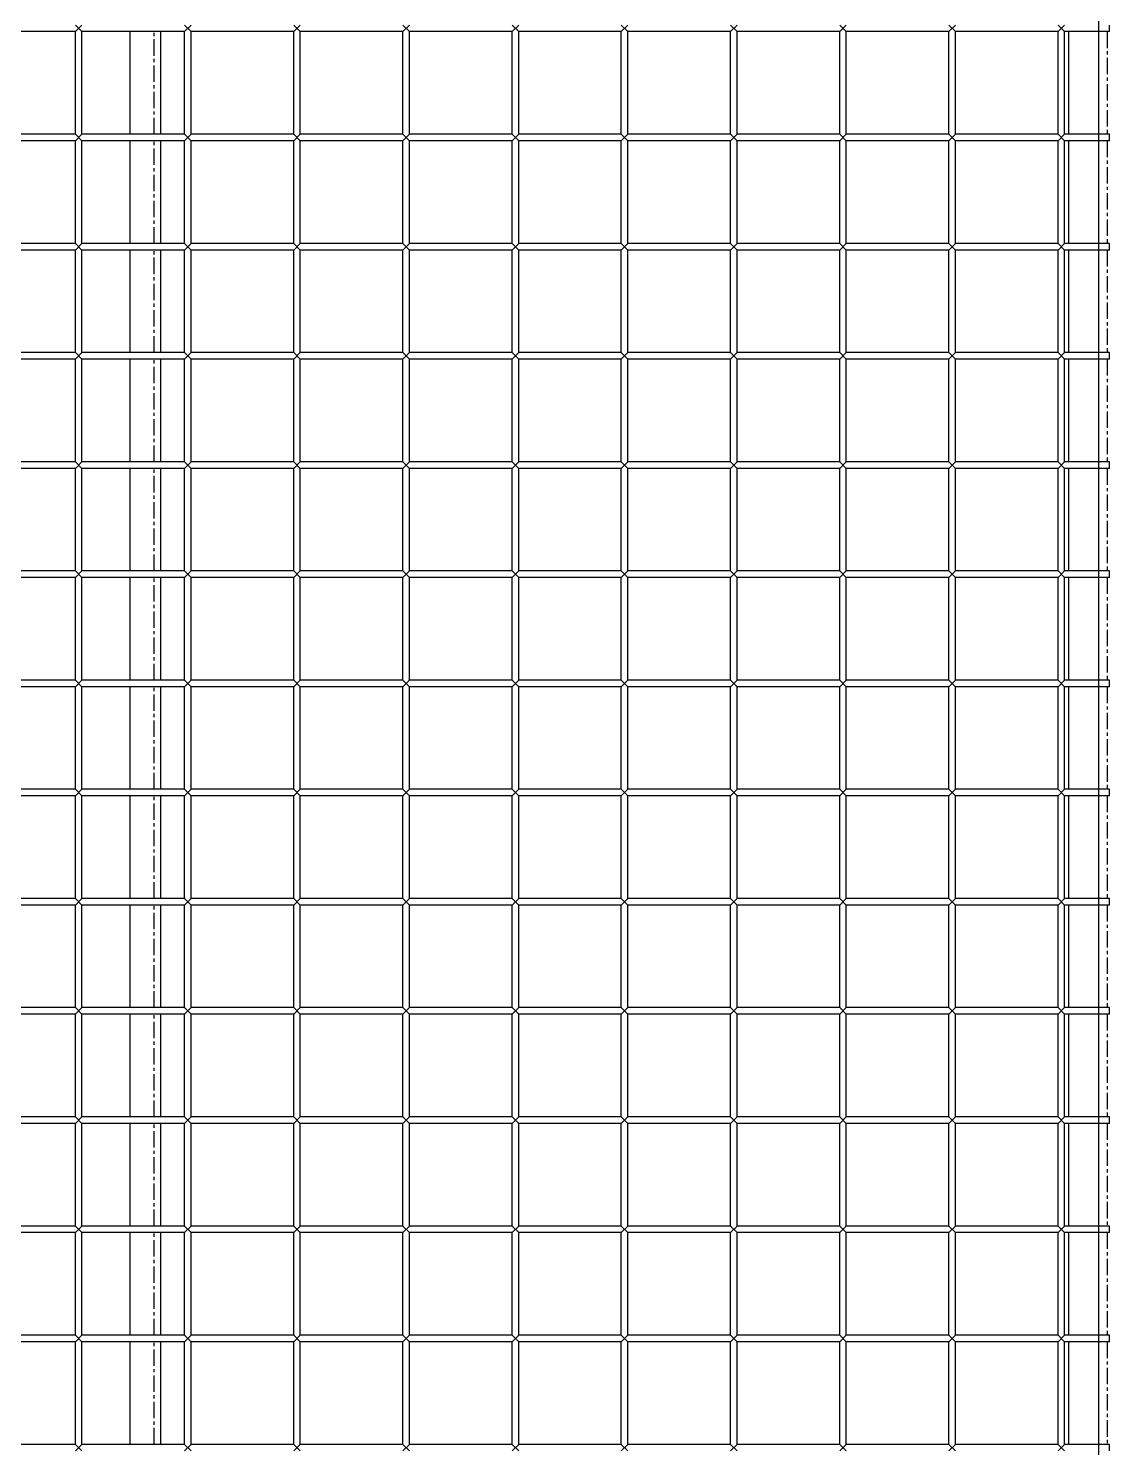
# Model space of a CAD drawing. Header units: millimetres. Extents: x -198529 to 244266, y -64 to 158464.
# Drawn here: x -144076 to -143580, y 95157 to 95807 of the extents above; entities that cross this region are included whole.
import ezdxf

# ---------------------------------------------------------------- set-up
doc = ezdxf.new("R2010")
doc.units = ezdxf.units.MM
doc.linetypes.add('CENTER', pattern=[12, 7.5, -1.5, 1.5, -1.5])
doc.layers.add('0-DCC', color=30, linetype='Continuous')
doc.layers.add('0-DCC-STRUC', color=180, linetype='Continuous')

# ---------------------------------------------------------------- blocks, each defined once
blk = doc.blocks.new('DCC2850x2600(左)')
at = {"color": 0, "linetype": 'Continuous'}
for p, q in [((50163.5, -73206.48), (50116.5, -73206.48)), ((50163.5, -73206.48), (50166.5, -73203.48)), ((50163.5, -73203.48), (50166.5, -73206.48)), ((50163.5, -73253.48), (50163.5, -73206.48)), ((50213.5, -73206.48), (50166.5, -73206.48)), ((50166.5, -73253.48), (50166.5, -73206.48)), ((50188.5, -73253.48), (50188.5, -73206.48)), ((50202.5, -73206.48), (50202.5, -73253.48)), ((50213.5, -73206.48), (50216.5, -73203.48)), ((50213.5, -73203.48), (50216.5, -73206.48)), ((50213.5, -73253.48), (50213.5, -73206.48)), ((50263.5, -73206.48), (50216.5, -73206.48)), ((50216.5, -73253.48), (50216.5, -73206.48)), ((50263.5, -73206.48), (50266.5, -73203.48)), ((50263.5, -73203.48), (50266.5, -73206.48)), ((50263.5, -73253.48), (50263.5, -73206.48)), ((50313.5, -73206.48), (50266.5, -73206.48)), ((50266.5, -73253.48), (50266.5, -73206.48)), ((50313.5, -73206.48), (50316.5, -73203.48)), ((50313.5, -73203.48), (50316.5, -73206.48)), ((50313.5, -73253.48), (50313.5, -73206.48)), ((50363.5, -73206.48), (50316.5, -73206.48)), ((50316.5, -73253.48), (50316.5, -73206.48)), ((50363.5, -73206.48), (50366.5, -73203.48)), ((50363.5, -73203.48), (50366.5, -73206.48)), ((50363.5, -73253.48), (50363.5, -73206.48)), ((50413.5, -73206.48), (50366.5, -73206.48)), ((50366.5, -73253.48), (50366.5, -73206.48)), ((50413.5, -73206.48), (50416.5, -73203.48)), ((50413.5, -73203.48), (50416.5, -73206.48)), ((50413.5, -73253.48), (50413.5, -73206.48)), ((50463.5, -73206.48), (50416.5, -73206.48)), ((50416.5, -73253.48), (50416.5, -73206.48)), ((50463.5, -73206.48), (50466.5, -73203.48)), ((50463.5, -73203.48), (50466.5, -73206.48)), ((50463.5, -73253.48), (50463.5, -73206.48)), ((50513.5, -73206.48), (50466.5, -73206.48)), ((50466.5, -73253.48), (50466.5, -73206.48)), ((50513.5, -73206.48), (50516.5, -73203.48)), ((50513.5, -73203.48), (50516.5, -73206.48)), ((50513.5, -73253.48), (50513.5, -73206.48)), ((50563.5, -73206.48), (50516.5, -73206.48)), ((50516.5, -73253.48), (50516.5, -73206.48)), ((50563.5, -73206.48), (50566.5, -73203.48)), ((50563.5, -73203.48), (50566.5, -73206.48)), ((50563.5, -73253.48), (50563.5, -73206.48)), ((50566.5, -73253.48), (50566.5, -73206.48)), ((50613.5, -73206.48), (50566.5, -73206.48)), ((50613.5, -73206.48), (50616.5, -73203.48)), ((50613.5, -73203.48), (50616.5, -73206.48)), ((50613.5, -73253.48), (50613.5, -73206.48)), ((50637, -73206.48), (50616.5, -73206.48)), ((50616.5, -73253.48), (50616.5, -73206.48)), ((50618.5, -73253.48), (50618.5, -73206.48)), ((50637, -73206.48), (50637, -73203.48)), ((50163.5, -73253.48), (50116.5, -73253.48)), ((50163.5, -73256.48), (50166.5, -73253.48)), ((50163.5, -73253.48), (50166.5, -73256.48)), ((50213.5, -73253.48), (50166.5, -73253.48)), ((50213.5, -73256.48), (50216.5, -73253.48)), ((50213.5, -73253.48), (50216.5, -73256.48)), ((50263.5, -73253.48), (50216.5, -73253.48)), ((50263.5, -73256.48), (50266.5, -73253.48)), ((50263.5, -73253.48), (50266.5, -73256.48)), ((50313.5, -73253.48), (50266.5, -73253.48)), ((50313.5, -73256.48), (50316.5, -73253.48)), ((50313.5, -73253.48), (50316.5, -73256.48)), ((50363.5, -73253.48), (50316.5, -73253.48)), ((50363.5, -73256.48), (50366.5, -73253.48)), ((50363.5, -73253.48), (50366.5, -73256.48)), ((50413.5, -73253.48), (50366.5, -73253.48)), ((50413.5, -73256.48), (50416.5, -73253.48)), ((50413.5, -73253.48), (50416.5, -73256.48)), ((50463.5, -73253.48), (50416.5, -73253.48)), ((50463.5, -73256.48), (50466.5, -73253.48)), ((50463.5, -73253.48), (50466.5, -73256.48)), ((50513.5, -73253.48), (50466.5, -73253.48)), ((50513.5, -73256.48), (50516.5, -73253.48)), ((50513.5, -73253.48), (50516.5, -73256.48)), ((50563.5, -73253.48), (50516.5, -73253.48)), ((50563.5, -73256.48), (50566.5, -73253.48)), ((50563.5, -73253.48), (50566.5, -73256.48)), ((50613.5, -73253.48), (50566.5, -73253.48)), ((50613.5, -73256.48), (50616.5, -73253.48)), ((50613.5, -73253.48), (50616.5, -73256.48)), ((50637, -73253.48), (50616.5, -73253.48)), ((50637, -73256.48), (50637, -73253.48)), ((50163.5, -73256.48), (50116.5, -73256.48)), ((50163.5, -73303.48), (50163.5, -73256.48)), ((50213.5, -73256.48), (50166.5, -73256.48)), ((50166.5, -73303.48), (50166.5, -73256.48)), ((50188.5, -73303.48), (50188.5, -73256.48)), ((50202.5, -73256.48), (50202.5, -73303.48)), ((50213.5, -73303.48), (50213.5, -73256.48)), ((50263.5, -73256.48), (50216.5, -73256.48)), ((50216.5, -73303.48), (50216.5, -73256.48)), ((50263.5, -73303.48), (50263.5, -73256.48)), ((50313.5, -73256.48), (50266.5, -73256.48)), ((50266.5, -73303.48), (50266.5, -73256.48)), ((50313.5, -73303.48), (50313.5, -73256.48)), ((50363.5, -73256.48), (50316.5, -73256.48)), ((50316.5, -73303.48), (50316.5, -73256.48)), ((50363.5, -73303.48), (50363.5, -73256.48)), ((50413.5, -73256.48), (50366.5, -73256.48)), ((50366.5, -73303.48), (50366.5, -73256.48)), ((50413.5, -73303.48), (50413.5, -73256.48)), ((50463.5, -73256.48), (50416.5, -73256.48)), ((50416.5, -73303.48), (50416.5, -73256.48)), ((50463.5, -73303.48), (50463.5, -73256.48)), ((50513.5, -73256.48), (50466.5, -73256.48)), ((50466.5, -73303.48), (50466.5, -73256.48)), ((50513.5, -73303.48), (50513.5, -73256.48)), ((50563.5, -73256.48), (50516.5, -73256.48)), ((50516.5, -73303.48), (50516.5, -73256.48)), ((50563.5, -73303.48), (50563.5, -73256.48)), ((50566.5, -73303.48), (50566.5, -73256.48)), ((50613.5, -73256.48), (50566.5, -73256.48)), ((50613.5, -73303.48), (50613.5, -73256.48)), ((50637, -73256.48), (50616.5, -73256.48)), ((50616.5, -73303.48), (50616.5, -73256.48)), ((50618.5, -73303.48), (50618.5, -73256.48)), ((50163.5, -73303.48), (50116.5, -73303.48)), ((50163.5, -73306.48), (50116.5, -73306.48)), ((50163.5, -73306.48), (50166.5, -73303.48)), ((50163.5, -73303.48), (50166.5, -73306.48)), ((50163.5, -73353.48), (50163.5, -73306.48)), ((50213.5, -73303.48), (50166.5, -73303.48)), ((50213.5, -73306.48), (50166.5, -73306.48)), ((50166.5, -73353.48), (50166.5, -73306.48)), ((50188.5, -73353.48), (50188.5, -73306.48)), ((50202.5, -73306.48), (50202.5, -73353.48)), ((50213.5, -73306.48), (50216.5, -73303.48)), ((50213.5, -73303.48), (50216.5, -73306.48)), ((50213.5, -73353.48), (50213.5, -73306.48)), ((50263.5, -73303.48), (50216.5, -73303.48)), ((50263.5, -73306.48), (50216.5, -73306.48)), ((50216.5, -73353.48), (50216.5, -73306.48)), ((50263.5, -73306.48), (50266.5, -73303.48)), ((50263.5, -73303.48), (50266.5, -73306.48)), ((50263.5, -73353.48), (50263.5, -73306.48)), ((50313.5, -73303.48), (50266.5, -73303.48)), ((50313.5, -73306.48), (50266.5, -73306.48)), ((50266.5, -73353.48), (50266.5, -73306.48)), ((50313.5, -73306.48), (50316.5, -73303.48)), ((50313.5, -73303.48), (50316.5, -73306.48)), ((50313.5, -73353.48), (50313.5, -73306.48)), ((50363.5, -73303.48), (50316.5, -73303.48)), ((50363.5, -73306.48), (50316.5, -73306.48)), ((50316.5, -73353.48), (50316.5, -73306.48)), ((50363.5, -73306.48), (50366.5, -73303.48)), ((50363.5, -73303.48), (50366.5, -73306.48)), ((50363.5, -73353.48), (50363.5, -73306.48)), ((50413.5, -73303.48), (50366.5, -73303.48)), ((50413.5, -73306.48), (50366.5, -73306.48)), ((50366.5, -73353.48), (50366.5, -73306.48)), ((50413.5, -73306.48), (50416.5, -73303.48)), ((50413.5, -73303.48), (50416.5, -73306.48)), ((50413.5, -73353.48), (50413.5, -73306.48)), ((50463.5, -73303.48), (50416.5, -73303.48)), ((50463.5, -73306.48), (50416.5, -73306.48)), ((50416.5, -73353.48), (50416.5, -73306.48)), ((50463.5, -73306.48), (50466.5, -73303.48)), ((50463.5, -73303.48), (50466.5, -73306.48)), ((50463.5, -73353.48), (50463.5, -73306.48)), ((50513.5, -73303.48), (50466.5, -73303.48)), ((50513.5, -73306.48), (50466.5, -73306.48)), ((50466.5, -73353.48), (50466.5, -73306.48)), ((50513.5, -73306.48), (50516.5, -73303.48)), ((50513.5, -73303.48), (50516.5, -73306.48)), ((50513.5, -73353.48), (50513.5, -73306.48)), ((50563.5, -73303.48), (50516.5, -73303.48)), ((50563.5, -73306.48), (50516.5, -73306.48)), ((50516.5, -73353.48), (50516.5, -73306.48)), ((50563.5, -73306.48), (50566.5, -73303.48)), ((50563.5, -73303.48), (50566.5, -73306.48)), ((50563.5, -73353.48), (50563.5, -73306.48)), ((50613.5, -73303.48), (50566.5, -73303.48)), ((50566.5, -73353.48), (50566.5, -73306.48)), ((50613.5, -73306.48), (50566.5, -73306.48)), ((50613.5, -73306.48), (50616.5, -73303.48)), ((50613.5, -73303.48), (50616.5, -73306.48)), ((50613.5, -73353.48), (50613.5, -73306.48)), ((50637, -73303.48), (50616.5, -73303.48)), ((50637, -73306.48), (50616.5, -73306.48)), ((50616.5, -73353.48), (50616.5, -73306.48)), ((50618.5, -73353.48), (50618.5, -73306.48)), ((50637, -73306.48), (50637, -73303.48)), ((50163.5, -73353.48), (50116.5, -73353.48)), ((50163.5, -73356.48), (50116.5, -73356.48)), ((50163.5, -73356.48), (50166.5, -73353.48)), ((50163.5, -73353.48), (50166.5, -73356.48)), ((50163.5, -73403.48), (50163.5, -73356.48)), ((50213.5, -73353.48), (50166.5, -73353.48)), ((50213.5, -73356.48), (50166.5, -73356.48)), ((50166.5, -73403.48), (50166.5, -73356.48)), ((50188.5, -73403.48), (50188.5, -73356.48)), ((50202.5, -73356.48), (50202.5, -73403.48)), ((50213.5, -73353.48), (50216.5, -73356.48)), ((50213.5, -73356.48), (50216.5, -73353.48)), ((50213.5, -73403.48), (50213.5, -73356.48)), ((50263.5, -73353.48), (50216.5, -73353.48)), ((50263.5, -73356.48), (50216.5, -73356.48)), ((50216.5, -73403.48), (50216.5, -73356.48)), ((50263.5, -73356.48), (50266.5, -73353.48)), ((50263.5, -73353.48), (50266.5, -73356.48)), ((50263.5, -73403.48), (50263.5, -73356.48)), ((50313.5, -73353.48), (50266.5, -73353.48)), ((50313.5, -73356.48), (50266.5, -73356.48)), ((50266.5, -73403.48), (50266.5, -73356.48)), ((50313.5, -73356.48), (50316.5, -73353.48)), ((50313.5, -73353.48), (50316.5, -73356.48)), ((50313.5, -73403.48), (50313.5, -73356.48)), ((50363.5, -73353.48), (50316.5, -73353.48)), ((50363.5, -73356.48), (50316.5, -73356.48)), ((50316.5, -73403.48), (50316.5, -73356.48)), ((50363.5, -73356.48), (50366.5, -73353.48)), ((50363.5, -73353.48), (50366.5, -73356.48)), ((50363.5, -73403.48), (50363.5, -73356.48)), ((50413.5, -73353.48), (50366.5, -73353.48)), ((50413.5, -73356.48), (50366.5, -73356.48)), ((50366.5, -73403.48), (50366.5, -73356.48)), ((50413.5, -73353.48), (50416.5, -73356.48)), ((50413.5, -73356.48), (50416.5, -73353.48)), ((50413.5, -73403.48), (50413.5, -73356.48)), ((50463.5, -73353.48), (50416.5, -73353.48)), ((50463.5, -73356.48), (50416.5, -73356.48)), ((50416.5, -73403.48), (50416.5, -73356.48)), ((50463.5, -73356.48), (50466.5, -73353.48)), ((50463.5, -73353.48), (50466.5, -73356.48)), ((50463.5, -73403.48), (50463.5, -73356.48)), ((50513.5, -73353.48), (50466.5, -73353.48)), ((50513.5, -73356.48), (50466.5, -73356.48)), ((50466.5, -73403.48), (50466.5, -73356.48)), ((50513.5, -73356.48), (50516.5, -73353.48)), ((50513.5, -73353.48), (50516.5, -73356.48)), ((50513.5, -73403.48), (50513.5, -73356.48)), ((50563.5, -73353.48), (50516.5, -73353.48)), ((50563.5, -73356.48), (50516.5, -73356.48)), ((50516.5, -73403.48), (50516.5, -73356.48)), ((50563.5, -73356.48), (50566.5, -73353.48)), ((50563.5, -73353.48), (50566.5, -73356.48)), ((50563.5, -73403.48), (50563.5, -73356.48)), ((50613.5, -73353.48), (50566.5, -73353.48)), ((50566.5, -73403.48), (50566.5, -73356.48)), ((50613.5, -73356.48), (50566.5, -73356.48)), ((50613.5, -73356.48), (50616.5, -73353.48)), ((50613.5, -73353.48), (50616.5, -73356.48)), ((50613.5, -73403.48), (50613.5, -73356.48)), ((50637, -73353.48), (50616.5, -73353.48)), ((50637, -73356.48), (50616.5, -73356.48)), ((50616.5, -73403.48), (50616.5, -73356.48)), ((50618.5, -73403.48), (50618.5, -73356.48)), ((50637, -73356.48), (50637, -73353.48)), ((50163.5, -73403.48), (50116.5, -73403.48)), ((50163.5, -73403.48), (50166.5, -73406.48)), ((50163.5, -73406.48), (50166.5, -73403.48)), ((50213.5, -73403.48), (50166.5, -73403.48)), ((50213.5, -73403.48), (50216.5, -73406.48)), ((50213.5, -73406.48), (50216.5, -73403.48)), ((50263.5, -73403.48), (50216.5, -73403.48)), ((50263.5, -73403.48), (50266.5, -73406.48)), ((50263.5, -73406.48), (50266.5, -73403.48)), ((50313.5, -73403.48), (50266.5, -73403.48)), ((50313.5, -73406.48), (50316.5, -73403.48)), ((50313.5, -73403.48), (50316.5, -73406.48)), ((50363.5, -73403.48), (50316.5, -73403.48)), ((50363.5, -73403.48), (50366.5, -73406.48)), ((50363.5, -73406.48), (50366.5, -73403.48)), ((50413.5, -73403.48), (50366.5, -73403.48)), ((50413.5, -73403.48), (50416.5, -73406.48)), ((50413.5, -73406.48), (50416.5, -73403.48)), ((50463.5, -73403.48), (50416.5, -73403.48)), ((50463.5, -73403.48), (50466.5, -73406.48)), ((50463.5, -73406.48), (50466.5, -73403.48)), ((50513.5, -73403.48), (50466.5, -73403.48)), ((50513.5, -73406.48), (50516.5, -73403.48)), ((50513.5, -73403.48), (50516.5, -73406.48)), ((50563.5, -73403.48), (50516.5, -73403.48)), ((50563.5, -73403.48), (50566.5, -73406.48)), ((50563.5, -73406.48), (50566.5, -73403.48)), ((50613.5, -73403.48), (50566.5, -73403.48)), ((50613.5, -73403.48), (50616.5, -73406.48)), ((50613.5, -73406.48), (50616.5, -73403.48)), ((50637, -73403.48), (50616.5, -73403.48)), ((50637, -73406.48), (50637, -73403.48)), ((50163.5, -73406.48), (50116.5, -73406.48)), ((50163.5, -73453.48), (50163.5, -73406.48)), ((50213.5, -73406.48), (50166.5, -73406.48)), ((50166.5, -73453.48), (50166.5, -73406.48)), ((50188.5, -73453.48), (50188.5, -73406.48)), ((50202.5, -73406.48), (50202.5, -73453.48)), ((50213.5, -73453.48), (50213.5, -73406.48)), ((50263.5, -73406.48), (50216.5, -73406.48)), ((50216.5, -73453.48), (50216.5, -73406.48)), ((50263.5, -73453.48), (50263.5, -73406.48)), ((50313.5, -73406.48), (50266.5, -73406.48)), ((50266.5, -73453.48), (50266.5, -73406.48)), ((50313.5, -73453.48), (50313.5, -73406.48)), ((50363.5, -73406.48), (50316.5, -73406.48)), ((50316.5, -73453.48), (50316.5, -73406.48)), ((50363.5, -73453.48), (50363.5, -73406.48)), ((50413.5, -73406.48), (50366.5, -73406.48)), ((50366.5, -73453.48), (50366.5, -73406.48)), ((50413.5, -73453.48), (50413.5, -73406.48)), ((50463.5, -73406.48), (50416.5, -73406.48)), ((50416.5, -73453.48), (50416.5, -73406.48)), ((50463.5, -73453.48), (50463.5, -73406.48)), ((50513.5, -73406.48), (50466.5, -73406.48)), ((50466.5, -73453.48), (50466.5, -73406.48)), ((50513.5, -73453.48), (50513.5, -73406.48)), ((50563.5, -73406.48), (50516.5, -73406.48)), ((50516.5, -73453.48), (50516.5, -73406.48)), ((50563.5, -73453.48), (50563.5, -73406.48)), ((50566.5, -73453.48), (50566.5, -73406.48)), ((50613.5, -73406.48), (50566.5, -73406.48)), ((50613.5, -73453.48), (50613.5, -73406.48)), ((50637, -73406.48), (50616.5, -73406.48)), ((50616.5, -73453.48), (50616.5, -73406.48)), ((50618.5, -73453.48), (50618.5, -73406.48)), ((50163.5, -73453.48), (50116.5, -73453.48)), ((50163.5, -73456.48), (50116.5, -73456.48)), ((50163.5, -73453.48), (50166.5, -73456.48)), ((50163.5, -73456.48), (50166.5, -73453.48)), ((50163.5, -73503.48), (50163.5, -73456.48)), ((50213.5, -73453.48), (50166.5, -73453.48)), ((50213.5, -73456.48), (50166.5, -73456.48)), ((50166.5, -73503.48), (50166.5, -73456.48)), ((50188.5, -73503.48), (50188.5, -73456.48)), ((50202.5, -73456.48), (50202.5, -73503.48)), ((50213.5, -73453.48), (50216.5, -73456.48)), ((50213.5, -73456.48), (50216.5, -73453.48)), ((50213.5, -73503.48), (50213.5, -73456.48)), ((50263.5, -73453.48), (50216.5, -73453.48)), ((50263.5, -73456.48), (50216.5, -73456.48)), ((50216.5, -73503.48), (50216.5, -73456.48)), ((50263.5, -73453.48), (50266.5, -73456.48)), ((50263.5, -73456.48), (50266.5, -73453.48)), ((50263.5, -73503.48), (50263.5, -73456.48)), ((50313.5, -73453.48), (50266.5, -73453.48)), ((50313.5, -73456.48), (50266.5, -73456.48)), ((50266.5, -73503.48), (50266.5, -73456.48)), ((50313.5, -73453.48), (50316.5, -73456.48)), ((50313.5, -73456.48), (50316.5, -73453.48)), ((50313.5, -73503.48), (50313.5, -73456.48)), ((50363.5, -73453.48), (50316.5, -73453.48)), ((50363.5, -73456.48), (50316.5, -73456.48)), ((50316.5, -73503.48), (50316.5, -73456.48)), ((50363.5, -73453.48), (50366.5, -73456.48)), ((50363.5, -73456.48), (50366.5, -73453.48)), ((50363.5, -73503.48), (50363.5, -73456.48)), ((50413.5, -73453.48), (50366.5, -73453.48)), ((50413.5, -73456.48), (50366.5, -73456.48)), ((50366.5, -73503.48), (50366.5, -73456.48)), ((50413.5, -73453.48), (50416.5, -73456.48)), ((50413.5, -73456.48), (50416.5, -73453.48)), ((50413.5, -73503.48), (50413.5, -73456.48)), ((50463.5, -73453.48), (50416.5, -73453.48)), ((50463.5, -73456.48), (50416.5, -73456.48)), ((50416.5, -73503.48), (50416.5, -73456.48)), ((50463.5, -73453.48), (50466.5, -73456.48)), ((50463.5, -73456.48), (50466.5, -73453.48)), ((50463.5, -73503.48), (50463.5, -73456.48)), ((50513.5, -73453.48), (50466.5, -73453.48)), ((50513.5, -73456.48), (50466.5, -73456.48)), ((50466.5, -73503.48), (50466.5, -73456.48)), ((50513.5, -73453.48), (50516.5, -73456.48)), ((50513.5, -73456.48), (50516.5, -73453.48)), ((50513.5, -73503.48), (50513.5, -73456.48)), ((50563.5, -73453.48), (50516.5, -73453.48)), ((50563.5, -73456.48), (50516.5, -73456.48)), ((50516.5, -73503.48), (50516.5, -73456.48)), ((50563.5, -73453.48), (50566.5, -73456.48)), ((50563.5, -73456.48), (50566.5, -73453.48)), ((50563.5, -73503.48), (50563.5, -73456.48)), ((50613.5, -73453.48), (50566.5, -73453.48)), ((50566.5, -73503.48), (50566.5, -73456.48)), ((50613.5, -73456.48), (50566.5, -73456.48)), ((50613.5, -73453.48), (50616.5, -73456.48)), ((50613.5, -73456.48), (50616.5, -73453.48)), ((50613.5, -73503.48), (50613.5, -73456.48)), ((50637, -73453.48), (50616.5, -73453.48)), ((50637, -73456.48), (50616.5, -73456.48)), ((50616.5, -73503.48), (50616.5, -73456.48)), ((50618.5, -73503.48), (50618.5, -73456.48)), ((50637, -73456.48), (50637, -73453.48)), ((50163.5, -73503.48), (50116.5, -73503.48)), ((50163.5, -73506.48), (50116.5, -73506.48)), ((50163.5, -73503.48), (50166.5, -73506.48)), ((50163.5, -73506.48), (50166.5, -73503.48)), ((50163.5, -73553.48), (50163.5, -73506.48)), ((50213.5, -73503.48), (50166.5, -73503.48)), ((50213.5, -73506.48), (50166.5, -73506.48)), ((50166.5, -73553.48), (50166.5, -73506.48)), ((50188.5, -73553.48), (50188.5, -73506.48)), ((50202.5, -73506.48), (50202.5, -73553.48)), ((50213.5, -73503.48), (50216.5, -73506.48)), ((50213.5, -73506.48), (50216.5, -73503.48)), ((50213.5, -73553.48), (50213.5, -73506.48)), ((50263.5, -73503.48), (50216.5, -73503.48)), ((50263.5, -73506.48), (50216.5, -73506.48)), ((50216.5, -73553.48), (50216.5, -73506.48)), ((50263.5, -73503.48), (50266.5, -73506.48)), ((50263.5, -73506.48), (50266.5, -73503.48)), ((50263.5, -73553.48), (50263.5, -73506.48)), ((50313.5, -73503.48), (50266.5, -73503.48)), ((50313.5, -73506.48), (50266.5, -73506.48)), ((50266.5, -73553.48), (50266.5, -73506.48)), ((50313.5, -73503.48), (50316.5, -73506.48)), ((50313.5, -73506.48), (50316.5, -73503.48)), ((50313.5, -73553.48), (50313.5, -73506.48)), ((50363.5, -73503.48), (50316.5, -73503.48)), ((50363.5, -73506.48), (50316.5, -73506.48)), ((50316.5, -73553.48), (50316.5, -73506.48)), ((50363.5, -73503.48), (50366.5, -73506.48)), ((50363.5, -73506.48), (50366.5, -73503.48)), ((50363.5, -73553.48), (50363.5, -73506.48)), ((50413.5, -73503.48), (50366.5, -73503.48)), ((50413.5, -73506.48), (50366.5, -73506.48)), ((50366.5, -73553.48), (50366.5, -73506.48)), ((50413.5, -73503.48), (50416.5, -73506.48)), ((50413.5, -73506.48), (50416.5, -73503.48)), ((50413.5, -73553.48), (50413.5, -73506.48)), ((50463.5, -73503.48), (50416.5, -73503.48)), ((50463.5, -73506.48), (50416.5, -73506.48)), ((50416.5, -73553.48), (50416.5, -73506.48)), ((50463.5, -73503.48), (50466.5, -73506.48)), ((50463.5, -73506.48), (50466.5, -73503.48)), ((50463.5, -73553.48), (50463.5, -73506.48)), ((50513.5, -73503.48), (50466.5, -73503.48)), ((50513.5, -73506.48), (50466.5, -73506.48)), ((50466.5, -73553.48), (50466.5, -73506.48)), ((50513.5, -73503.48), (50516.5, -73506.48)), ((50513.5, -73506.48), (50516.5, -73503.48)), ((50513.5, -73553.48), (50513.5, -73506.48)), ((50563.5, -73503.48), (50516.5, -73503.48)), ((50563.5, -73506.48), (50516.5, -73506.48)), ((50516.5, -73553.48), (50516.5, -73506.48)), ((50563.5, -73503.48), (50566.5, -73506.48)), ((50563.5, -73506.48), (50566.5, -73503.48)), ((50563.5, -73553.48), (50563.5, -73506.48)), ((50613.5, -73503.48), (50566.5, -73503.48)), ((50566.5, -73553.48), (50566.5, -73506.48)), ((50613.5, -73506.48), (50566.5, -73506.48)), ((50613.5, -73503.48), (50616.5, -73506.48)), ((50613.5, -73506.48), (50616.5, -73503.48)), ((50613.5, -73553.48), (50613.5, -73506.48)), ((50637, -73503.48), (50616.5, -73503.48)), ((50637, -73506.48), (50616.5, -73506.48)), ((50616.5, -73553.48), (50616.5, -73506.48)), ((50618.5, -73553.48), (50618.5, -73506.48)), ((50637, -73506.48), (50637, -73503.48)), ((50163.5, -73553.48), (50116.5, -73553.48)), ((50163.5, -73553.48), (50166.5, -73556.48)), ((50163.5, -73556.48), (50166.5, -73553.48)), ((50213.5, -73553.48), (50166.5, -73553.48)), ((50213.5, -73553.48), (50216.5, -73556.48)), ((50213.5, -73556.48), (50216.5, -73553.48)), ((50263.5, -73553.48), (50216.5, -73553.48)), ((50263.5, -73553.48), (50266.5, -73556.48)), ((50263.5, -73556.48), (50266.5, -73553.48)), ((50313.5, -73553.48), (50266.5, -73553.48)), ((50313.5, -73553.48), (50316.5, -73556.48)), ((50313.5, -73556.48), (50316.5, -73553.48)), ((50363.5, -73553.48), (50316.5, -73553.48)), ((50363.5, -73553.48), (50366.5, -73556.48)), ((50363.5, -73556.48), (50366.5, -73553.48)), ((50413.5, -73553.48), (50366.5, -73553.48)), ((50413.5, -73553.48), (50416.5, -73556.48)), ((50413.5, -73556.48), (50416.5, -73553.48)), ((50463.5, -73553.48), (50416.5, -73553.48)), ((50463.5, -73553.48), (50466.5, -73556.48)), ((50463.5, -73556.48), (50466.5, -73553.48)), ((50513.5, -73553.48), (50466.5, -73553.48)), ((50513.5, -73553.48), (50516.5, -73556.48)), ((50513.5, -73556.48), (50516.5, -73553.48)), ((50563.5, -73553.48), (50516.5, -73553.48)), ((50563.5, -73553.48), (50566.5, -73556.48)), ((50563.5, -73556.48), (50566.5, -73553.48)), ((50613.5, -73553.48), (50566.5, -73553.48)), ((50613.5, -73553.48), (50616.5, -73556.48)), ((50613.5, -73556.48), (50616.5, -73553.48)), ((50637, -73553.48), (50616.5, -73553.48)), ((50637, -73556.48), (50637, -73553.48)), ((50163.5, -73556.48), (50116.5, -73556.48)), ((50163.5, -73603.48), (50163.5, -73556.48)), ((50213.5, -73556.48), (50166.5, -73556.48)), ((50166.5, -73603.48), (50166.5, -73556.48)), ((50188.5, -73603.48), (50188.5, -73556.48)), ((50202.5, -73556.48), (50202.5, -73603.48)), ((50213.5, -73603.48), (50213.5, -73556.48)), ((50263.5, -73556.48), (50216.5, -73556.48)), ((50216.5, -73603.48), (50216.5, -73556.48)), ((50263.5, -73603.48), (50263.5, -73556.48)), ((50313.5, -73556.48), (50266.5, -73556.48)), ((50266.5, -73603.48), (50266.5, -73556.48)), ((50313.5, -73603.48), (50313.5, -73556.48)), ((50363.5, -73556.48), (50316.5, -73556.48)), ((50316.5, -73603.48), (50316.5, -73556.48)), ((50363.5, -73603.48), (50363.5, -73556.48)), ((50413.5, -73556.48), (50366.5, -73556.48)), ((50366.5, -73603.48), (50366.5, -73556.48)), ((50413.5, -73603.48), (50413.5, -73556.48)), ((50463.5, -73556.48), (50416.5, -73556.48)), ((50416.5, -73603.48), (50416.5, -73556.48)), ((50463.5, -73603.48), (50463.5, -73556.48)), ((50513.5, -73556.48), (50466.5, -73556.48)), ((50466.5, -73603.48), (50466.5, -73556.48)), ((50513.5, -73603.48), (50513.5, -73556.48)), ((50563.5, -73556.48), (50516.5, -73556.48)), ((50516.5, -73603.48), (50516.5, -73556.48)), ((50563.5, -73603.48), (50563.5, -73556.48)), ((50566.5, -73603.48), (50566.5, -73556.48)), ((50613.5, -73556.48), (50566.5, -73556.48)), ((50613.5, -73603.48), (50613.5, -73556.48)), ((50637, -73556.48), (50616.5, -73556.48)), ((50616.5, -73603.48), (50616.5, -73556.48)), ((50618.5, -73603.48), (50618.5, -73556.48)), ((50163.5, -73603.48), (50116.5, -73603.48)), ((50163.5, -73603.48), (50166.5, -73606.48)), ((50163.5, -73606.48), (50166.5, -73603.48)), ((50213.5, -73603.48), (50166.5, -73603.48)), ((50213.5, -73603.48), (50216.5, -73606.48)), ((50213.5, -73606.48), (50216.5, -73603.48)), ((50263.5, -73603.48), (50216.5, -73603.48)), ((50263.5, -73603.48), (50266.5, -73606.48)), ((50263.5, -73606.48), (50266.5, -73603.48)), ((50313.5, -73603.48), (50266.5, -73603.48)), ((50313.5, -73603.48), (50316.5, -73606.48)), ((50313.5, -73606.48), (50316.5, -73603.48)), ((50363.5, -73603.48), (50316.5, -73603.48)), ((50363.5, -73603.48), (50366.5, -73606.48)), ((50363.5, -73606.48), (50366.5, -73603.48)), ((50413.5, -73603.48), (50366.5, -73603.48)), ((50413.5, -73603.48), (50416.5, -73606.48)), ((50413.5, -73606.48), (50416.5, -73603.48)), ((50463.5, -73603.48), (50416.5, -73603.48)), ((50463.5, -73603.48), (50466.5, -73606.48)), ((50463.5, -73606.48), (50466.5, -73603.48)), ((50513.5, -73603.48), (50466.5, -73603.48)), ((50513.5, -73603.48), (50516.5, -73606.48)), ((50513.5, -73606.48), (50516.5, -73603.48)), ((50563.5, -73603.48), (50516.5, -73603.48)), ((50563.5, -73603.48), (50566.5, -73606.48)), ((50563.5, -73606.48), (50566.5, -73603.48)), ((50613.5, -73603.48), (50566.5, -73603.48)), ((50613.5, -73603.48), (50616.5, -73606.48)), ((50613.5, -73606.48), (50616.5, -73603.48)), ((50637, -73603.48), (50616.5, -73603.48)), ((50637, -73606.48), (50637, -73603.48)), ((50163.5, -73606.48), (50116.5, -73606.48)), ((50163.5, -73653.48), (50163.5, -73606.48)), ((50213.5, -73606.48), (50166.5, -73606.48)), ((50166.5, -73653.48), (50166.5, -73606.48)), ((50188.5, -73653.48), (50188.5, -73606.48)), ((50202.5, -73606.48), (50202.5, -73653.48)), ((50213.5, -73653.48), (50213.5, -73606.48)), ((50263.5, -73606.48), (50216.5, -73606.48)), ((50216.5, -73653.48), (50216.5, -73606.48)), ((50263.5, -73653.48), (50263.5, -73606.48)), ((50313.5, -73606.48), (50266.5, -73606.48)), ((50266.5, -73653.48), (50266.5, -73606.48)), ((50313.5, -73653.48), (50313.5, -73606.48)), ((50363.5, -73606.48), (50316.5, -73606.48)), ((50316.5, -73653.48), (50316.5, -73606.48)), ((50363.5, -73653.48), (50363.5, -73606.48)), ((50413.5, -73606.48), (50366.5, -73606.48)), ((50366.5, -73653.48), (50366.5, -73606.48)), ((50413.5, -73653.48), (50413.5, -73606.48)), ((50463.5, -73606.48), (50416.5, -73606.48)), ((50416.5, -73653.48), (50416.5, -73606.48)), ((50463.5, -73653.48), (50463.5, -73606.48)), ((50513.5, -73606.48), (50466.5, -73606.48)), ((50466.5, -73653.48), (50466.5, -73606.48)), ((50513.5, -73653.48), (50513.5, -73606.48)), ((50563.5, -73606.48), (50516.5, -73606.48)), ((50516.5, -73653.48), (50516.5, -73606.48)), ((50563.5, -73653.48), (50563.5, -73606.48)), ((50566.5, -73653.48), (50566.5, -73606.48)), ((50613.5, -73606.48), (50566.5, -73606.48)), ((50613.5, -73653.48), (50613.5, -73606.48)), ((50637, -73606.48), (50616.5, -73606.48)), ((50616.5, -73653.48), (50616.5, -73606.48)), ((50618.5, -73653.48), (50618.5, -73606.48)), ((50163.5, -73653.48), (50116.5, -73653.48)), ((50163.5, -73656.48), (50116.5, -73656.48)), ((50163.5, -73653.48), (50166.5, -73656.48)), ((50163.5, -73656.48), (50166.5, -73653.48)), ((50163.5, -73703.48), (50163.5, -73656.48)), ((50213.5, -73653.48), (50166.5, -73653.48)), ((50213.5, -73656.48), (50166.5, -73656.48)), ((50166.5, -73703.48), (50166.5, -73656.48)), ((50188.5, -73703.48), (50188.5, -73656.48)), ((50202.5, -73656.48), (50202.5, -73703.48)), ((50213.5, -73653.48), (50216.5, -73656.48)), ((50213.5, -73656.48), (50216.5, -73653.48)), ((50213.5, -73703.48), (50213.5, -73656.48)), ((50263.5, -73653.48), (50216.5, -73653.48)), ((50263.5, -73656.48), (50216.5, -73656.48)), ((50216.5, -73703.48), (50216.5, -73656.48)), ((50263.5, -73653.48), (50266.5, -73656.48)), ((50263.5, -73656.48), (50266.5, -73653.48)), ((50263.5, -73703.48), (50263.5, -73656.48)), ((50313.5, -73653.48), (50266.5, -73653.48)), ((50313.5, -73656.48), (50266.5, -73656.48)), ((50266.5, -73703.48), (50266.5, -73656.48)), ((50313.5, -73653.48), (50316.5, -73656.48)), ((50313.5, -73656.48), (50316.5, -73653.48)), ((50313.5, -73703.48), (50313.5, -73656.48)), ((50363.5, -73653.48), (50316.5, -73653.48)), ((50363.5, -73656.48), (50316.5, -73656.48)), ((50316.5, -73703.48), (50316.5, -73656.48)), ((50363.5, -73653.48), (50366.5, -73656.48)), ((50363.5, -73656.48), (50366.5, -73653.48)), ((50363.5, -73703.48), (50363.5, -73656.48)), ((50413.5, -73653.48), (50366.5, -73653.48)), ((50413.5, -73656.48), (50366.5, -73656.48)), ((50366.5, -73703.48), (50366.5, -73656.48)), ((50413.5, -73653.48), (50416.5, -73656.48)), ((50413.5, -73656.48), (50416.5, -73653.48)), ((50413.5, -73703.48), (50413.5, -73656.48)), ((50463.5, -73653.48), (50416.5, -73653.48)), ((50463.5, -73656.48), (50416.5, -73656.48)), ((50416.5, -73703.48), (50416.5, -73656.48)), ((50463.5, -73653.48), (50466.5, -73656.48)), ((50463.5, -73656.48), (50466.5, -73653.48)), ((50463.5, -73703.48), (50463.5, -73656.48)), ((50513.5, -73653.48), (50466.5, -73653.48)), ((50513.5, -73656.48), (50466.5, -73656.48)), ((50466.5, -73703.48), (50466.5, -73656.48)), ((50513.5, -73653.48), (50516.5, -73656.48)), ((50513.5, -73656.48), (50516.5, -73653.48)), ((50513.5, -73703.48), (50513.5, -73656.48)), ((50563.5, -73653.48), (50516.5, -73653.48)), ((50563.5, -73656.48), (50516.5, -73656.48)), ((50516.5, -73703.48), (50516.5, -73656.48)), ((50563.5, -73653.48), (50566.5, -73656.48)), ((50563.5, -73656.48), (50566.5, -73653.48)), ((50563.5, -73703.48), (50563.5, -73656.48)), ((50613.5, -73653.48), (50566.5, -73653.48)), ((50566.5, -73703.48), (50566.5, -73656.48)), ((50613.5, -73656.48), (50566.5, -73656.48)), ((50613.5, -73653.48), (50616.5, -73656.48)), ((50613.5, -73656.48), (50616.5, -73653.48)), ((50613.5, -73703.48), (50613.5, -73656.48)), ((50637, -73653.48), (50616.5, -73653.48)), ((50637, -73656.48), (50616.5, -73656.48)), ((50616.5, -73703.48), (50616.5, -73656.48)), ((50618.5, -73703.48), (50618.5, -73656.48)), ((50637, -73656.48), (50637, -73653.48)), ((50163.5, -73703.48), (50116.5, -73703.48)), ((50163.5, -73703.48), (50166.5, -73706.48)), ((50163.5, -73706.48), (50166.5, -73703.48)), ((50213.5, -73703.48), (50166.5, -73703.48)), ((50213.5, -73703.48), (50216.5, -73706.48)), ((50213.5, -73706.48), (50216.5, -73703.48)), ((50263.5, -73703.48), (50216.5, -73703.48)), ((50263.5, -73703.48), (50266.5, -73706.48)), ((50263.5, -73706.48), (50266.5, -73703.48)), ((50313.5, -73703.48), (50266.5, -73703.48)), ((50313.5, -73703.48), (50316.5, -73706.48)), ((50313.5, -73706.48), (50316.5, -73703.48)), ((50363.5, -73703.48), (50316.5, -73703.48)), ((50363.5, -73703.48), (50366.5, -73706.48)), ((50363.5, -73706.48), (50366.5, -73703.48)), ((50413.5, -73703.48), (50366.5, -73703.48)), ((50413.5, -73703.48), (50416.5, -73706.48)), ((50413.5, -73706.48), (50416.5, -73703.48)), ((50463.5, -73703.48), (50416.5, -73703.48)), ((50463.5, -73703.48), (50466.5, -73706.48)), ((50463.5, -73706.48), (50466.5, -73703.48)), ((50513.5, -73703.48), (50466.5, -73703.48)), ((50513.5, -73703.48), (50516.5, -73706.48)), ((50513.5, -73706.48), (50516.5, -73703.48)), ((50563.5, -73703.48), (50516.5, -73703.48)), ((50563.5, -73703.48), (50566.5, -73706.48)), ((50563.5, -73706.48), (50566.5, -73703.48)), ((50613.5, -73703.48), (50566.5, -73703.48)), ((50613.5, -73703.48), (50616.5, -73706.48)), ((50613.5, -73706.48), (50616.5, -73703.48)), ((50637, -73703.48), (50616.5, -73703.48)), ((50637, -73706.48), (50637, -73703.48)), ((50163.5, -73706.48), (50116.5, -73706.48)), ((50163.5, -73753.48), (50163.5, -73706.48)), ((50213.5, -73706.48), (50166.5, -73706.48)), ((50166.5, -73753.48), (50166.5, -73706.48)), ((50188.5, -73753.48), (50188.5, -73706.48)), ((50202.5, -73706.48), (50202.5, -73753.48)), ((50213.5, -73753.48), (50213.5, -73706.48)), ((50263.5, -73706.48), (50216.5, -73706.48)), ((50216.5, -73753.48), (50216.5, -73706.48)), ((50263.5, -73753.48), (50263.5, -73706.48)), ((50313.5, -73706.48), (50266.5, -73706.48)), ((50266.5, -73753.48), (50266.5, -73706.48)), ((50313.5, -73753.48), (50313.5, -73706.48)), ((50363.5, -73706.48), (50316.5, -73706.48)), ((50316.5, -73753.48), (50316.5, -73706.48)), ((50363.5, -73753.48), (50363.5, -73706.48)), ((50413.5, -73706.48), (50366.5, -73706.48)), ((50366.5, -73753.48), (50366.5, -73706.48)), ((50413.5, -73753.48), (50413.5, -73706.48)), ((50463.5, -73706.48), (50416.5, -73706.48)), ((50416.5, -73753.48), (50416.5, -73706.48)), ((50463.5, -73753.48), (50463.5, -73706.48)), ((50513.5, -73706.48), (50466.5, -73706.48)), ((50466.5, -73753.48), (50466.5, -73706.48)), ((50513.5, -73753.48), (50513.5, -73706.48)), ((50563.5, -73706.48), (50516.5, -73706.48)), ((50516.5, -73753.48), (50516.5, -73706.48)), ((50563.5, -73753.48), (50563.5, -73706.48)), ((50566.5, -73753.48), (50566.5, -73706.48)), ((50613.5, -73706.48), (50566.5, -73706.48)), ((50613.5, -73753.48), (50613.5, -73706.48)), ((50637, -73706.48), (50616.5, -73706.48)), ((50616.5, -73753.48), (50616.5, -73706.48)), ((50618.5, -73753.48), (50618.5, -73706.48)), ((50163.5, -73753.48), (50116.5, -73753.48)), ((50163.5, -73753.48), (50166.5, -73756.48)), ((50163.5, -73756.48), (50166.5, -73753.48)), ((50213.5, -73753.48), (50166.5, -73753.48)), ((50213.5, -73753.48), (50216.5, -73756.48)), ((50213.5, -73756.48), (50216.5, -73753.48)), ((50263.5, -73753.48), (50216.5, -73753.48)), ((50263.5, -73753.48), (50266.5, -73756.48)), ((50263.5, -73756.48), (50266.5, -73753.48)), ((50313.5, -73753.48), (50266.5, -73753.48)), ((50313.5, -73753.48), (50316.5, -73756.48)), ((50313.5, -73756.48), (50316.5, -73753.48)), ((50363.5, -73753.48), (50316.5, -73753.48)), ((50363.5, -73753.48), (50366.5, -73756.48)), ((50363.5, -73756.48), (50366.5, -73753.48)), ((50413.5, -73753.48), (50366.5, -73753.48)), ((50413.5, -73753.48), (50416.5, -73756.48)), ((50413.5, -73756.48), (50416.5, -73753.48)), ((50463.5, -73753.48), (50416.5, -73753.48)), ((50463.5, -73753.48), (50466.5, -73756.48)), ((50463.5, -73756.48), (50466.5, -73753.48)), ((50513.5, -73753.48), (50466.5, -73753.48)), ((50513.5, -73753.48), (50516.5, -73756.48)), ((50513.5, -73756.48), (50516.5, -73753.48)), ((50563.5, -73753.48), (50516.5, -73753.48)), ((50563.5, -73753.48), (50566.5, -73756.48)), ((50563.5, -73756.48), (50566.5, -73753.48)), ((50613.5, -73753.48), (50566.5, -73753.48)), ((50613.5, -73753.48), (50616.5, -73756.48)), ((50613.5, -73756.48), (50616.5, -73753.48)), ((50637, -73753.48), (50616.5, -73753.48)), ((50637, -73756.48), (50637, -73753.48)), ((50163.5, -73756.48), (50116.5, -73756.48)), ((50163.5, -73803.48), (50163.5, -73756.48)), ((50213.5, -73756.48), (50166.5, -73756.48)), ((50166.5, -73803.48), (50166.5, -73756.48)), ((50188.5, -73803.48), (50188.5, -73756.48)), ((50202.5, -73756.48), (50202.5, -73803.48)), ((50213.5, -73803.48), (50213.5, -73756.48)), ((50263.5, -73756.48), (50216.5, -73756.48)), ((50216.5, -73803.48), (50216.5, -73756.48)), ((50263.5, -73803.48), (50263.5, -73756.48)), ((50313.5, -73756.48), (50266.5, -73756.48)), ((50266.5, -73803.48), (50266.5, -73756.48)), ((50313.5, -73803.48), (50313.5, -73756.48)), ((50363.5, -73756.48), (50316.5, -73756.48)), ((50316.5, -73803.48), (50316.5, -73756.48)), ((50363.5, -73803.48), (50363.5, -73756.48)), ((50413.5, -73756.48), (50366.5, -73756.48)), ((50366.5, -73803.48), (50366.5, -73756.48)), ((50413.5, -73803.48), (50413.5, -73756.48)), ((50463.5, -73756.48), (50416.5, -73756.48)), ((50416.5, -73803.48), (50416.5, -73756.48)), ((50463.5, -73803.48), (50463.5, -73756.48)), ((50513.5, -73756.48), (50466.5, -73756.48)), ((50466.5, -73803.48), (50466.5, -73756.48)), ((50513.5, -73803.48), (50513.5, -73756.48)), ((50563.5, -73756.48), (50516.5, -73756.48)), ((50516.5, -73803.48), (50516.5, -73756.48)), ((50563.5, -73803.48), (50563.5, -73756.48)), ((50566.5, -73803.48), (50566.5, -73756.48)), ((50613.5, -73756.48), (50566.5, -73756.48)), ((50613.5, -73803.48), (50613.5, -73756.48)), ((50637, -73756.48), (50616.5, -73756.48)), ((50616.5, -73803.48), (50616.5, -73756.48)), ((50618.5, -73803.48), (50618.5, -73756.48)), ((50163.5, -73803.48), (50116.5, -73803.48)), ((50163.5, -73806.48), (50116.5, -73806.48)), ((50163.5, -73803.48), (50166.5, -73806.48)), ((50163.5, -73806.48), (50166.5, -73803.48)), ((50163.5, -73853.48), (50163.5, -73806.48)), ((50213.5, -73803.48), (50166.5, -73803.48)), ((50213.5, -73806.48), (50166.5, -73806.48)), ((50166.5, -73853.48), (50166.5, -73806.48)), ((50188.5, -73853.48), (50188.5, -73806.48)), ((50202.5, -73806.48), (50202.5, -73853.48)), ((50213.5, -73803.48), (50216.5, -73806.48)), ((50213.5, -73806.48), (50216.5, -73803.48)), ((50213.5, -73853.48), (50213.5, -73806.48)), ((50263.5, -73803.48), (50216.5, -73803.48)), ((50263.5, -73806.48), (50216.5, -73806.48)), ((50216.5, -73853.48), (50216.5, -73806.48)), ((50263.5, -73803.48), (50266.5, -73806.48)), ((50263.5, -73806.48), (50266.5, -73803.48)), ((50263.5, -73853.48), (50263.5, -73806.48)), ((50313.5, -73803.48), (50266.5, -73803.48)), ((50313.5, -73806.48), (50266.5, -73806.48)), ((50266.5, -73853.48), (50266.5, -73806.48)), ((50313.5, -73803.48), (50316.5, -73806.48)), ((50313.5, -73806.48), (50316.5, -73803.48)), ((50313.5, -73853.48), (50313.5, -73806.48)), ((50363.5, -73803.48), (50316.5, -73803.48)), ((50363.5, -73806.48), (50316.5, -73806.48)), ((50316.5, -73853.48), (50316.5, -73806.48)), ((50363.5, -73803.48), (50366.5, -73806.48)), ((50363.5, -73806.48), (50366.5, -73803.48)), ((50363.5, -73853.48), (50363.5, -73806.48)), ((50413.5, -73803.48), (50366.5, -73803.48)), ((50413.5, -73806.48), (50366.5, -73806.48)), ((50366.5, -73853.48), (50366.5, -73806.48)), ((50413.5, -73803.48), (50416.5, -73806.48)), ((50413.5, -73806.48), (50416.5, -73803.48)), ((50413.5, -73853.48), (50413.5, -73806.48)), ((50463.5, -73803.48), (50416.5, -73803.48)), ((50463.5, -73806.48), (50416.5, -73806.48)), ((50416.5, -73853.48), (50416.5, -73806.48)), ((50463.5, -73803.48), (50466.5, -73806.48)), ((50463.5, -73806.48), (50466.5, -73803.48)), ((50463.5, -73853.48), (50463.5, -73806.48)), ((50513.5, -73803.48), (50466.5, -73803.48)), ((50513.5, -73806.48), (50466.5, -73806.48)), ((50466.5, -73853.48), (50466.5, -73806.48)), ((50513.5, -73803.48), (50516.5, -73806.48)), ((50513.5, -73806.48), (50516.5, -73803.48)), ((50513.5, -73853.48), (50513.5, -73806.48)), ((50563.5, -73803.48), (50516.5, -73803.48)), ((50563.5, -73806.48), (50516.5, -73806.48)), ((50516.5, -73853.48), (50516.5, -73806.48)), ((50563.5, -73803.48), (50566.5, -73806.48)), ((50563.5, -73806.48), (50566.5, -73803.48)), ((50563.5, -73853.48), (50563.5, -73806.48)), ((50613.5, -73803.48), (50566.5, -73803.48)), ((50566.5, -73853.48), (50566.5, -73806.48)), ((50613.5, -73806.48), (50566.5, -73806.48)), ((50613.5, -73803.48), (50616.5, -73806.48)), ((50613.5, -73806.48), (50616.5, -73803.48)), ((50613.5, -73853.48), (50613.5, -73806.48)), ((50637, -73803.48), (50616.5, -73803.48)), ((50637, -73806.48), (50616.5, -73806.48)), ((50616.5, -73853.48), (50616.5, -73806.48)), ((50618.5, -73853.48), (50618.5, -73806.48)), ((50637, -73806.48), (50637, -73803.48)), ((50163.5, -73853.48), (50116.5, -73853.48)), ((50163.5, -73853.48), (50166.5, -73856.48)), ((50163.5, -73856.48), (50166.5, -73853.48)), ((50213.5, -73853.48), (50166.5, -73853.48)), ((50213.5, -73853.48), (50216.5, -73856.48)), ((50213.5, -73856.48), (50216.5, -73853.48)), ((50263.5, -73853.48), (50216.5, -73853.48)), ((50263.5, -73853.48), (50266.5, -73856.48)), ((50263.5, -73856.48), (50266.5, -73853.48)), ((50313.5, -73853.48), (50266.5, -73853.48)), ((50313.5, -73853.48), (50316.5, -73856.48)), ((50313.5, -73856.48), (50316.5, -73853.48)), ((50363.5, -73853.48), (50316.5, -73853.48)), ((50363.5, -73853.48), (50366.5, -73856.48)), ((50363.5, -73856.48), (50366.5, -73853.48)), ((50413.5, -73853.48), (50366.5, -73853.48)), ((50413.5, -73853.48), (50416.5, -73856.48)), ((50413.5, -73856.48), (50416.5, -73853.48)), ((50463.5, -73853.48), (50416.5, -73853.48)), ((50463.5, -73853.48), (50466.5, -73856.48)), ((50463.5, -73856.48), (50466.5, -73853.48)), ((50513.5, -73853.48), (50466.5, -73853.48)), ((50513.5, -73853.48), (50516.5, -73856.48)), ((50513.5, -73856.48), (50516.5, -73853.48)), ((50563.5, -73853.48), (50516.5, -73853.48)), ((50563.5, -73853.48), (50566.5, -73856.48)), ((50563.5, -73856.48), (50566.5, -73853.48)), ((50613.5, -73853.48), (50566.5, -73853.48)), ((50613.5, -73853.48), (50616.5, -73856.48)), ((50613.5, -73856.48), (50616.5, -73853.48)), ((50637, -73853.48), (50616.5, -73853.48)), ((50637, -73856.48), (50637, -73853.48))]:
    blk.add_line(p, q, dxfattribs=at)
at = {"color": 0, "linetype": 'CENTER'}
for p, q in [((50199.5, -73253.48), (50199.5, -73206.48)), ((50636, -73206.48), (50636, -73253.48)), ((50199.5, -73303.48), (50199.5, -73256.48)), ((50636, -73256.48), (50636, -73303.48)), ((50199.5, -73353.48), (50199.5, -73306.48)), ((50636, -73306.48), (50636, -73353.48)), ((50199.5, -73403.48), (50199.5, -73356.48)), ((50636, -73356.48), (50636, -73403.48)), ((50199.5, -73453.48), (50199.5, -73406.48)), ((50636, -73406.48), (50636, -73453.48)), ((50199.5, -73503.48), (50199.5, -73456.48)), ((50636, -73456.48), (50636, -73503.48)), ((50199.5, -73553.48), (50199.5, -73506.48)), ((50636, -73506.48), (50636, -73553.48)), ((50199.5, -73603.48), (50199.5, -73556.48)), ((50636, -73556.48), (50636, -73603.48)), ((50199.5, -73653.48), (50199.5, -73606.48)), ((50636, -73606.48), (50636, -73653.48)), ((50199.5, -73703.48), (50199.5, -73656.48)), ((50636, -73656.48), (50636, -73703.48)), ((50199.5, -73753.48), (50199.5, -73706.48)), ((50636, -73706.48), (50636, -73753.48)), ((50199.5, -73803.48), (50199.5, -73756.48)), ((50636, -73756.48), (50636, -73803.48)), ((50199.5, -73853.48), (50199.5, -73806.48)), ((50636, -73806.48), (50636, -73853.48))]:
    blk.add_line(p, q, dxfattribs=at)

msp = doc.modelspace()

# ---------------------------------------------------------------- linework, layer by layer
at = {"layer": '0-DCC-STRUC'}
msp.add_lwpolyline([(-143435.8, 94603.01), (-143585.8, 94603.01), (-143585.8, 97063.01), (-143435.8, 97063.01)], close=True, dxfattribs=at)

# ---------------------------------------------------------------- block references
at = {"layer": '0-DCC'}
msp.add_blockref('DCC2850x2600(左)', (-194217.97, 169011.49), dxfattribs=at)

doc.saveas('drawing.dxf')
